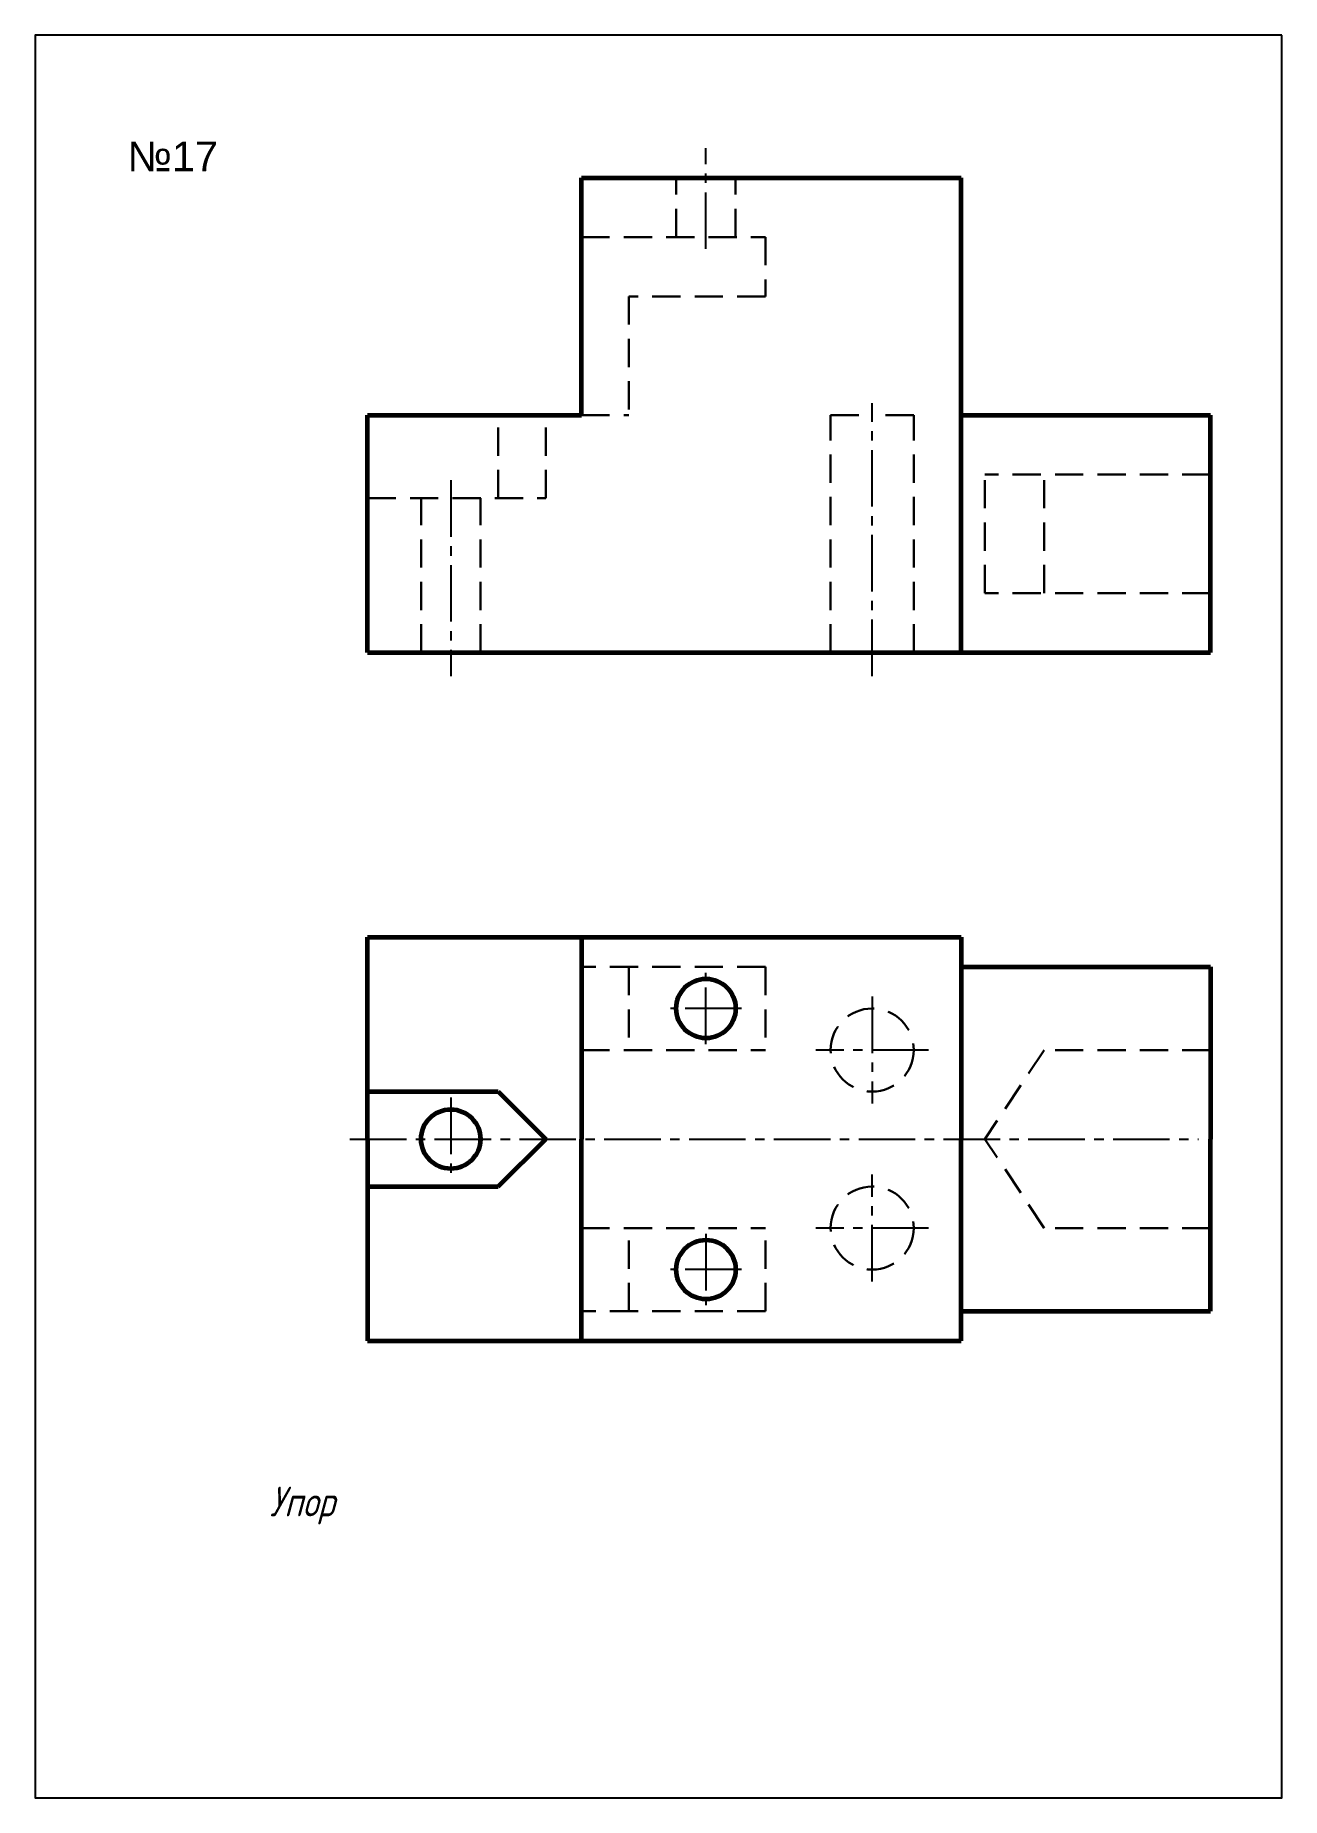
# Model space of a CAD drawing. Header units: millimetres. Extents: x 0 to 210, y 0 to 297.
import ezdxf

# ---------------------------------------------------------------- set-up
doc = ezdxf.new("R2010")
doc.units = ezdxf.units.MM
doc.header["$LTSCALE"] = 0.5
doc.linetypes.add('CENTER2', pattern=[28.575, 19.05, -3.175, 3.175, -3.175])
doc.linetypes.add('DASHED2', pattern=[9.525, 6.35, -3.175])
doc.layers.get('0').update_dxf_attribs({"linetype": 'CONTINUOUS'})
doc.layers.get('Defpoints').update_dxf_attribs({"linetype": 'CONTINUOUS'})
doc.styles.get("Standard").update_dxf_attribs({"font": 'isocpeur.ttf', "width": 0.8, "oblique": 15})
doc.styles.add('АРИАЛ-5(1)', font='ARIAL.TTF', dxfattribs={"height": 5})

msp = doc.modelspace()

# ---------------------------------------------------------------- linework, layer by layer
at = {"linetype": 'CENTER2'}
for p, q in [((113, 261), (113, 278)), ((141, 189), (141, 235)), ((70, 222), (70, 189)), ((113, 127), (113, 139)), ((141, 135), (141, 117)), ((119, 133), (107, 133)), ((150.5, 126), (131.5, 126)), ((70, 118), (70, 104)), ((53, 111), (196, 111)), ((141, 87), (141, 105)), ((150.5, 96), (131.5, 96)), ((113, 95), (113, 83)), ((119, 89), (107, 89))]:
    msp.add_line(p, q, dxfattribs=at)
at = {"color": 7, "lineweight": 60, "ltscale": 0.5}
for p, q in [((92, 233), (92, 273)), ((92, 273), (156, 273)), ((156, 193), (156, 273)), ((56, 193), (56, 233)), ((56, 233), (92, 233)), ((156, 233), (198, 233)), ((198, 193), (198, 233)), ((56, 193), (198, 193)), ((56, 111), (56, 145)), ((56, 145), (156, 145)), ((92, 145), (92, 111)), ((156, 145), (156, 111)), ((156, 145), (156, 140)), ((156, 140), (198, 140)), ((198, 140), (198, 111)), ((56, 119), (78, 119)), ((78, 119), (86, 111)), ((56, 111), (56, 77)), ((78, 103), (86, 111)), ((92, 77), (92, 111)), ((156, 77), (156, 111)), ((198, 82), (198, 111)), ((56, 103), (78, 103)), ((156, 77), (156, 82)), ((156, 82), (198, 82)), ((56, 77), (156, 77))]:
    msp.add_line(p, q, dxfattribs=at)
at = {"color": 1, "linetype": 'Continuous', "lineweight": -3}
msp.add_line((92, 273), (92, 263), dxfattribs=at)
at = {"color": 7, "linetype": 'DASHED2', "lineweight": 30, "ltscale": 1.5}
for p, q in [((108, 263), (108, 273)), ((118, 263), (118, 273)), ((92, 263), (123, 263)), ((92, 263), (100, 263)), ((123, 263), (123, 253)), ((123, 263), (123, 253)), ((123, 253), (100, 253)), ((100, 253), (100, 233)), ((78, 219), (78, 233)), ((86, 219), (86, 233)), ((92, 233), (100, 233)), ((134, 193), (134, 233)), ((134, 233), (141, 233)), ((148, 233), (141, 233)), ((148, 193), (148, 233)), ((198, 223), (160, 223)), ((160, 203), (160, 223)), ((170, 203), (170, 223)), ((56, 219), (86, 219)), ((65, 193), (65, 219)), ((75, 193), (75, 219)), ((198, 203), (160, 203)), ((123, 140), (92, 140)), ((100, 140), (100, 126)), ((123, 140), (123, 126)), ((92, 126), (123, 126)), ((170, 126), (160, 111)), ((198, 126), (170, 126)), ((170, 96), (160, 111)), ((92, 96), (123, 96)), ((100, 82), (100, 96)), ((123, 82), (123, 96)), ((198, 96), (170, 96)), ((123, 82), (92, 82))]:
    msp.add_line(p, q, dxfattribs=at)
at = {"color": 7, "lineweight": 60, "ltscale": 0.5}
for centre in [(113, 133), (70, 111), (113, 89)]:
    msp.add_circle(centre, 5, dxfattribs=at)
at = {"color": 7, "linetype": 'DASHED2', "lineweight": 30, "ltscale": 1.5}
for centre in [(141, 126), (141, 96)]:
    msp.add_circle(centre, 7, dxfattribs=at)
at = {"layer": 'Defpoints'}
msp.add_lwpolyline([(210, 297), (0, 297), (0, 0), (210, 0)], close=True, dxfattribs=at)

# ---------------------------------------------------------------- texts
at = {"color": 7, "linetype": 'Continuous', "lineweight": -3, "style": 'АРИАЛ-5(1)'}
msp.add_text('№17', height=5, dxfattribs=at).set_placement((15.53, 274.09))
at = {"oblique": 15, "width": 0.8}
msp.add_text('Упор', height=5, dxfattribs=at).set_placement((39.51, 47.41))

doc.saveas('drawing.dxf')
